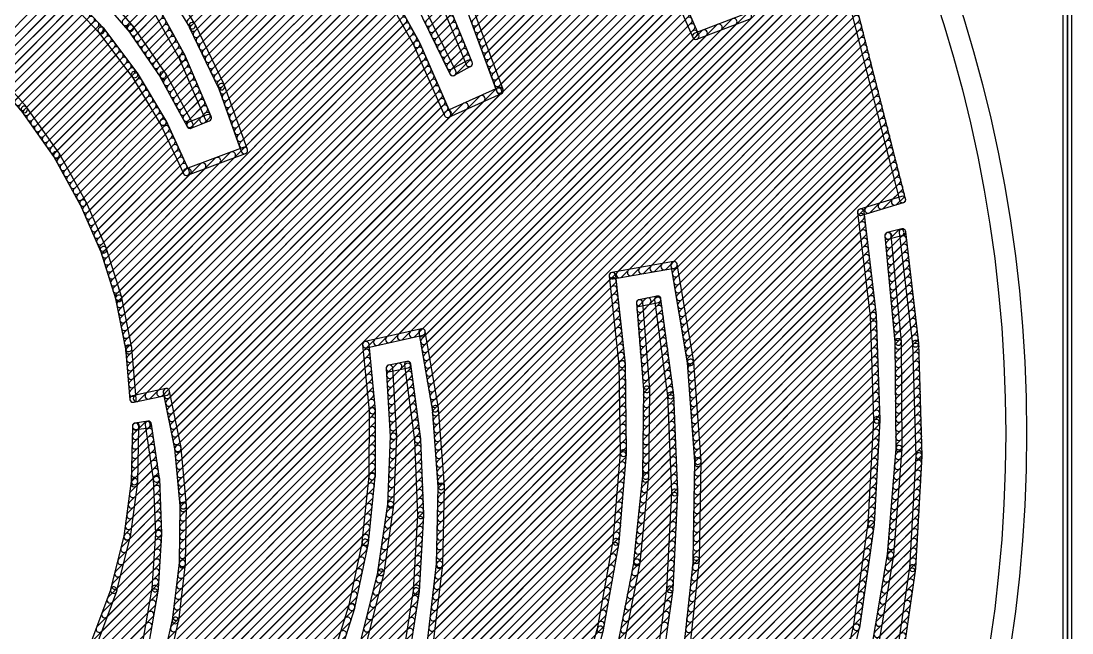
# Model space of a CAD drawing. Extents: x -0.1 to 56.1, y -0.1 to 56.2.
# Drawn here: x 35.59 to 56.09, y 24.11 to 36.04 of the extents above; entities that cross this region are included whole.
import ezdxf

# ---------------------------------------------------------------- set-up
doc = ezdxf.new("R2010")
doc.units = 0
for name, color, linetype in [('1', 22, 'CONTINUOUS'), ('16', 175, 'CONTINUOUS'), ('20', 7, 'CONTINUOUS'), ('41', 22, 'CONTINUOUS')]:
    doc.layers.add(name, color=color, linetype=linetype)

msp = doc.modelspace()

# ---------------------------------------------------------------- linework, layer by layer
at = {"layer": '1'}
for points in [[(55.9111, 56), (55.9111, 0, 1), (56.0889, 0), (56.0889, 56, 1)], [(44.4913, 35.96), (47.3066, 38.7754, 1), (47.2168, 38.8652), (44.4015, 36.0499, 1)], [(44.5398, 35.8289), (47.3703, 38.6595, 1), (47.2805, 38.7493), (44.45, 35.9187, 1)], [(38.9351, 35.9716), (41.4446, 38.4811, 1), (41.3548, 38.5709), (38.8453, 36.0614, 1)], [(44.5882, 35.6978), (47.434, 38.5435, 1), (47.3442, 38.6333), (44.4984, 35.7876, 1)], [(44.6367, 35.5666), (47.4977, 38.4276, 1), (47.4079, 38.5174), (44.5469, 35.6564, 1)], [(38.9993, 35.8562), (41.5267, 38.3836, 1), (41.4369, 38.4734), (38.9095, 35.946, 1)], [(39.0575, 35.7348), (41.6087, 38.286, 1), (41.5189, 38.3758), (38.9677, 35.8246, 1)], [(44.6851, 35.4355), (47.5613, 38.3117, 1), (47.4715, 38.4015), (44.5953, 35.5253, 1)], [(39.1157, 35.6134), (41.6907, 38.1884, 1), (41.6009, 38.2782), (39.0259, 35.7032, 1)], [(39.1739, 35.492), (41.7728, 38.0909, 1), (41.683, 38.1807), (39.0841, 35.5818, 1)], [(44.7336, 35.3043), (47.625, 38.1957, 1), (47.5352, 38.2855), (44.6438, 35.3941, 1)], [(44.7821, 35.1732), (47.6887, 38.0798, 1), (47.5989, 38.1696), (44.6923, 35.263, 1)], [(39.2321, 35.3706), (41.8484, 37.9869, 1), (41.7586, 38.0767), (39.1423, 35.4604, 1)], [(39.2903, 35.2491), (41.9217, 37.8806, 1), (41.8319, 37.9704), (39.2005, 35.3389, 1)], [(44.8305, 35.042), (47.7524, 37.9639, 1), (47.6625, 38.0537), (44.7407, 35.1318, 1)], [(44.879, 34.9109), (47.816, 37.8479, 1), (47.7262, 37.9377), (44.7892, 35.0007, 1)], [(39.3485, 35.1277), (41.9949, 37.7742, 1), (41.9051, 37.864), (39.2586, 35.2175, 1)], [(39.4066, 35.0063), (42.0682, 37.6679, 1), (41.9784, 37.7577), (39.3168, 35.0961, 1)], [(43.4915, 29.7517), (51.3498, 37.61, 1), (51.26, 37.6998), (43.4017, 29.8415, 1)], [(44.9275, 34.7798), (47.8797, 37.732, 1), (47.7899, 37.8218), (44.8376, 34.8696, 1)], [(44.9759, 34.6486), (47.9434, 37.6161, 1), (47.8536, 37.7059), (44.8861, 34.7384, 1)], [(38.6094, 28.1025), (48.0071, 37.5002, 1), (47.9172, 37.59), (38.5196, 28.1923, 1)], [(39.4648, 34.8849), (42.1415, 37.5615, 1), (42.0517, 37.6513), (39.375, 34.9747, 1)], [(39.523, 34.7635), (42.2147, 37.4552, 1), (42.1249, 37.545), (39.4332, 34.8533, 1)], [(43.5179, 29.5985), (51.4016, 37.4822, 1), (51.3118, 37.5721), (43.4281, 29.6883, 1)], [(48.8118, 35.7682), (48.0509, 37.5149, 1), (47.9344, 37.4641), (48.6954, 35.7175, 1)], [(38.6396, 27.9531), (48.066, 37.3794, 1), (47.9761, 37.4692), (38.5498, 28.0429, 1)], [(38.6698, 27.8037), (48.1205, 37.2543, 1), (48.0306, 37.3441), (38.58, 27.8935, 1)], [(39.575, 34.6359), (42.288, 37.3488, 1), (42.1982, 37.4386), (39.4852, 34.7257, 1)], [(39.6226, 34.5039), (42.3612, 37.2425, 1), (42.2714, 37.3323), (39.5328, 34.5937, 1)], [(43.5443, 29.4453), (51.4535, 37.3545, 1), (51.3637, 37.4443), (43.4545, 29.5351, 1)], [(43.5708, 29.2922), (51.5054, 37.2268, 1), (51.4156, 37.3166), (43.481, 29.382, 1)], [(38.1893, 37.043), (38.8773, 35.9157, 1), (38.9857, 35.9819), (38.2977, 37.1092, 1)], [(38.6986, 27.6529), (48.175, 37.1292, 1), (48.0851, 37.219), (38.6088, 27.7427, 1)], [(38.7139, 27.4886), (48.2295, 37.0041, 1), (48.1396, 37.0939), (38.6241, 27.5784, 1)], [(39.6702, 34.3718), (42.4345, 37.1361, 1), (42.3447, 37.2259), (39.5804, 34.4616, 1)], [(39.7178, 34.2398), (42.5077, 37.0298, 1), (42.4179, 37.1196), (39.628, 34.3296, 1)], [(43.5972, 29.139), (51.5572, 37.099, 1), (51.4674, 37.1888), (43.5074, 29.2288, 1)], [(38.7293, 27.3243), (48.2839, 36.879, 1), (48.1941, 36.9688), (38.6394, 27.4141, 1)], [(39.7653, 34.1078), (42.581, 36.9234, 1), (42.4912, 37.0132), (39.6755, 34.1976, 1)], [(39.8129, 33.9758), (42.6523, 36.8151, 1), (42.5625, 36.9049), (39.7231, 34.0656, 1)], [(43.3712, 35.6161), (42.6491, 36.9156, 1), (42.5381, 36.8539), (43.2602, 35.5544, 1)], [(43.6236, 28.9858), (51.6091, 36.9713, 1), (51.5193, 37.0611), (43.5338, 29.0756, 1)], [(43.6501, 28.8327), (51.661, 36.8436, 1), (51.5712, 36.9334), (43.5603, 28.9225, 1)], [(34.8911, 35.1605), (36.3916, 36.661, 1), (36.3018, 36.7508), (34.8013, 35.2503, 1)], [(37.2034, 35.9012), (36.464, 36.6883, 1), (36.3715, 36.6013), (37.1108, 35.8143, 1)], [(37.7764, 35.9414), (37.0517, 36.7828, 1), (36.9555, 36.6999), (37.6802, 35.8585, 1)], [(38.7446, 27.16), (48.3384, 36.7539, 1), (48.2486, 36.8437), (38.6547, 27.2498, 1)], [(38.7599, 26.9957), (48.3929, 36.6288, 1), (48.3031, 36.7186), (38.6701, 27.0855, 1)], [(39.8605, 33.8437), (42.7164, 36.6997, 1), (42.6266, 36.7895), (39.7707, 33.9335, 1)], [(39.9081, 33.7117), (42.7806, 36.5842, 1), (42.6908, 36.674), (39.8183, 33.8015, 1)], [(43.6765, 28.6795), (51.7128, 36.7158, 1), (51.623, 36.8056), (43.5867, 28.7693, 1)], [(43.703, 28.5263), (51.7647, 36.5881, 1), (51.6749, 36.6779), (43.6132, 28.6161, 1)], [(43.6175, 36.7924), (44.2754, 35.1884, 1), (44.3929, 35.2366), (43.735, 36.8406, 1)], [(34.9857, 35.0755), (36.4856, 36.5754, 1), (36.3958, 36.6652), (34.8959, 35.1653, 1)], [(35.0704, 34.9805), (36.5726, 36.4828, 1), (36.4828, 36.5726), (34.9805, 35.0704, 1)], [(35.155, 34.8856), (36.6596, 36.3902, 1), (36.5698, 36.48), (35.0652, 34.9754, 1)], [(37.6752, 35.9689), (38.143, 36.4368, 1), (38.0532, 36.5266), (37.5854, 36.0587, 1)], [(38.0772, 36.4008), (38.6899, 35.2891, 1), (38.8012, 35.3504), (38.1884, 36.4621, 1)], [(38.7752, 26.8314), (48.4474, 36.5037, 1), (48.3576, 36.5935), (38.6854, 26.9212, 1)], [(38.7905, 26.6671), (48.5019, 36.3786, 1), (48.4121, 36.4684), (38.7007, 26.7569, 1)], [(39.9557, 33.5797), (42.8447, 36.4688, 1), (42.7549, 36.5586), (39.8659, 33.6695, 1)], [(43.7235, 28.3672), (51.8166, 36.4603, 1), (51.7268, 36.5501), (43.6336, 28.457, 1)], [(52.8456, 32.5765), (51.8557, 36.4656, 1), (51.7326, 36.4343), (52.7226, 32.5452, 1)], [(35.2396, 34.7906), (36.7466, 36.2976, 1), (36.6568, 36.3874), (35.1498, 34.8804, 1)], [(35.3243, 34.6956), (36.8336, 36.205, 1), (36.7438, 36.2948), (35.2345, 34.7854, 1)], [(37.4496, 30.894), (42.9089, 36.3533, 1), (42.8191, 36.4431), (37.3598, 30.9838, 1)], [(37.4926, 30.7574), (42.973, 36.2378, 1), (42.8832, 36.3277), (37.4028, 30.8472, 1)], [(37.7583, 35.8724), (38.2114, 36.3255, 1), (38.1216, 36.4153), (37.6685, 35.9622, 1)], [(37.8334, 35.7679), (38.2752, 36.2097, 1), (38.1854, 36.2995), (37.7436, 35.8577, 1)], [(38.8006, 26.4977), (48.5565, 36.2535, 1), (48.4666, 36.3433), (38.7108, 26.5875, 1)], [(44.073, 35.0637), (43.4, 36.4335, 1), (43.286, 36.3775), (43.959, 35.0077, 1)], [(43.5875, 35.9543), (43.92, 36.2868, 1), (43.8302, 36.3766), (43.4977, 36.0441, 1)], [(43.736, 28.2001), (51.8597, 36.3239, 1), (51.7699, 36.4137), (43.6462, 28.29, 1)], [(43.7485, 28.0331), (51.8961, 36.1807, 1), (51.8063, 36.2705), (43.6587, 28.1229, 1)], [(44.2884, 36.2493), (44.8756, 34.6601, 1), (44.9948, 34.7042), (44.4075, 36.2934, 1)], [(35.4089, 34.6007), (36.9206, 36.1124, 1), (36.8308, 36.2022), (35.3191, 34.6905, 1)], [(35.4935, 34.5057), (37.0076, 36.0198, 1), (36.9178, 36.1096), (35.4037, 34.5955, 1)], [(37.5355, 30.6207), (43.0372, 36.1224, 1), (42.9474, 36.2122), (37.4457, 30.7105, 1)], [(37.5683, 30.4739), (43.1013, 36.0069, 1), (43.0115, 36.0967), (37.4785, 30.5637, 1)], [(37.9067, 35.6617), (38.339, 36.0939, 1), (38.2492, 36.1837), (37.8169, 35.7515, 1)], [(37.9801, 35.5554), (38.4028, 35.9781, 1), (38.313, 36.068), (37.8903, 35.6452, 1)], [(38.7956, 26.1335), (48.6655, 36.0033, 1), (48.5756, 36.0931), (38.7058, 26.2233, 1)], [(38.7981, 26.3156), (48.611, 36.1284, 1), (48.5211, 36.2182), (38.7083, 26.4054, 1)], [(43.465, 29.9048), (49.539, 35.9788, 1), (49.4492, 36.0686), (43.3752, 29.9946, 1)], [(43.6467, 35.8338), (43.9722, 36.1594, 1), (43.8824, 36.2492), (43.5569, 35.9236, 1)], [(43.7058, 35.7134), (44.0245, 36.032, 1), (43.9347, 36.1219), (43.616, 35.8032, 1)], [(43.7611, 27.866), (51.9326, 36.0375, 1), (51.8428, 36.1273), (43.6713, 27.9558, 1)], [(49.7564, 36.1911), (48.7311, 35.8022, 1), (48.7761, 35.6834), (49.8014, 36.0724, 1)], [(35.5782, 34.4107), (37.0946, 35.9272, 1), (37.0048, 36.017), (35.4884, 34.5005, 1)], [(35.6628, 34.3158), (37.1816, 35.8346, 1), (37.0918, 35.9244), (35.573, 34.4056, 1)], [(37.8591, 35.0348), (37.2078, 35.8961, 1), (37.1065, 35.8195), (37.7578, 34.9582, 1)], [(37.598, 30.324), (43.1655, 35.8915, 1), (43.0757, 35.9813), (37.5082, 30.4138, 1)], [(37.6277, 30.1741), (43.2296, 35.776, 1), (43.1398, 35.8658), (37.5379, 30.2639, 1)], [(38.4116, 35.0222), (37.7806, 35.936, 1), (37.6761, 35.8639), (38.3071, 34.9501, 1)], [(38.0535, 35.4492), (38.4666, 35.8624, 1), (38.3768, 35.9522), (37.9637, 35.539, 1)], [(38.8743, 35.9214), (39.4451, 34.7304, 1), (39.5596, 34.7853), (38.9888, 35.9763, 1)], [(42.5775, 29.7358), (48.72, 35.8782, 1), (48.6301, 35.968), (42.4877, 29.8256, 1)], [(43.0415, 29.8405), (48.9603, 35.7593, 1), (48.8705, 35.8491), (42.9517, 29.9303, 1)], [(43.2735, 29.8929), (49.2496, 35.869, 1), (49.1598, 35.9588), (43.1837, 29.9827, 1)], [(43.765, 35.593), (44.0767, 35.9047, 1), (43.9869, 35.9945), (43.6752, 35.6828, 1)], [(43.7736, 27.6989), (51.969, 35.8944, 1), (51.8792, 35.9842), (43.6838, 27.7888, 1)], [(43.8242, 35.4725), (44.129, 35.7773, 1), (44.0392, 35.8671), (43.7344, 35.5623, 1)], [(35.7421, 34.2155), (37.2612, 35.7346, 1), (37.1714, 35.8244), (35.6523, 34.3053, 1)], [(35.8166, 34.1103), (37.3386, 35.6323, 1), (37.2488, 35.7221), (35.7268, 34.2001, 1)], [(37.6574, 30.0242), (43.2938, 35.6606, 1), (43.204, 35.7504), (37.5676, 30.114, 1)], [(38.1268, 35.343), (38.5304, 35.7466, 1), (38.4406, 35.8364), (38.037, 35.4328, 1)], [(38.2002, 35.2367), (38.5943, 35.6308, 1), (38.5045, 35.7206), (38.1104, 35.3265, 1)], [(42.8095, 29.7882), (48.7745, 35.7531, 1), (48.6846, 35.8429), (42.7197, 29.878, 1)], [(43.8834, 35.3521), (44.1812, 35.65, 1), (44.0914, 35.7398), (43.7936, 35.4419, 1)], [(47.3095, 31.0553), (52.0055, 35.7512, 1), (51.9157, 35.841), (47.2197, 31.1451, 1)], [(47.5276, 31.0937), (52.0419, 35.608, 1), (51.9521, 35.6978), (47.4378, 31.1835, 1)], [(35.891, 34.0052), (37.4159, 35.53, 1), (37.3261, 35.6199), (35.8012, 34.095, 1)], [(35.9655, 33.9), (37.4932, 35.4278, 1), (37.4034, 35.5176), (35.8757, 33.9898, 1)], [(37.6871, 29.8743), (43.358, 35.5451, 1), (43.2682, 35.6349), (37.5973, 29.9641, 1)], [(37.7168, 29.7244), (43.4129, 35.4205, 1), (43.3231, 35.5103), (37.627, 29.8142, 1)], [(38.2736, 35.1305), (38.6581, 35.515, 1), (38.5683, 35.6048), (38.1838, 35.2203, 1)], [(38.3469, 35.0242), (38.7219, 35.3992, 1), (38.6321, 35.489), (38.2571, 35.114, 1)], [(43.9681, 34.2479), (43.3739, 35.6106, 1), (43.2575, 35.5599), (43.8517, 34.1972, 1)], [(43.9425, 35.2317), (44.2334, 35.5226, 1), (44.1436, 35.6124), (43.8527, 35.3215, 1)], [(44.0017, 35.1112), (44.2857, 35.3952, 1), (44.1959, 35.485), (43.9119, 35.201, 1)], [(47.7457, 31.1322), (52.0784, 35.4649, 1), (51.9885, 35.5547), (47.6559, 31.222, 1)], [(36.0399, 33.7949), (37.5706, 35.3255, 1), (37.4808, 35.4153), (35.9501, 33.8847, 1)], [(36.1144, 33.6897), (37.6479, 35.2233, 1), (37.5581, 35.3131), (36.0246, 33.7795, 1)], [(37.7423, 29.5703), (43.4674, 35.2954, 1), (43.3776, 35.3852), (37.6525, 29.6601, 1)], [(37.7566, 29.405), (43.522, 35.1703, 1), (43.4322, 35.2601), (37.6668, 29.4948, 1)], [(38.4181, 34.9158), (38.7857, 35.2834, 1), (38.6959, 35.3732), (38.3283, 35.0056, 1)], [(38.4813, 34.7994), (38.8401, 35.1582, 1), (38.7503, 35.248), (38.3915, 34.8892, 1)], [(38.6871, 35.2948), (39.1846, 34.1269, 1), (39.3014, 34.1767), (38.804, 35.3446, 1)], [(44.0609, 34.9908), (44.3379, 35.2679, 1), (44.2481, 35.3577), (43.9711, 35.0806, 1)], [(44.3033, 35.268), (43.9851, 35.0912, 1), (44.0468, 34.9802), (44.365, 35.157, 1)], [(47.9638, 31.1707), (52.1148, 35.3217, 1), (52.025, 35.4115), (47.874, 31.2605, 1)], [(48.1819, 31.2092), (52.1512, 35.1786, 1), (52.0614, 35.2684), (48.0921, 31.299, 1)], [(34.8929, 35.0787), (35.6108, 34.2731, 1), (35.7056, 34.3576), (34.9877, 35.1632, 1)], [(36.1889, 33.5846), (37.7253, 35.121, 1), (37.6355, 35.2108), (36.0991, 33.6744, 1)], [(36.2633, 33.4795), (37.8026, 35.0187, 1), (37.7128, 35.1085), (36.1735, 33.5693, 1)], [(37.771, 29.2397), (43.5765, 35.0452, 1), (43.4867, 35.1351), (37.6812, 29.3296, 1)], [(38.4189, 34.1035), (37.8629, 35.0292, 1), (37.754, 34.9638), (38.31, 34.0381, 1)], [(38.9452, 34.0407), (38.4151, 35.0165, 1), (38.3035, 34.9559), (38.8336, 33.9801, 1)], [(38.5445, 34.683), (38.8938, 35.0323, 1), (38.804, 35.1221), (38.4547, 34.7728, 1)], [(48.3773, 31.225), (52.1877, 35.0354, 1), (52.0979, 35.1252), (48.2875, 31.3148, 1)], [(36.3362, 33.3727), (37.8765, 34.913, 1), (37.7867, 35.0029), (36.2464, 33.4626, 1)], [(36.4001, 33.257), (37.9439, 34.8008, 1), (37.8541, 34.8906), (36.3103, 33.3468, 1)], [(37.7853, 29.0745), (43.631, 34.9202, 1), (43.5412, 35.01), (37.6955, 29.1643, 1)], [(37.7997, 28.9092), (43.6856, 34.7951, 1), (43.5958, 34.8849), (37.7099, 28.999, 1)], [(38.6077, 34.5666), (38.9474, 34.9063, 1), (38.8576, 34.9961), (38.5179, 34.6564, 1)], [(38.671, 34.4503), (39.0011, 34.7803, 1), (38.9113, 34.8701), (38.5812, 34.5401, 1)], [(48.4031, 31.0712), (52.2241, 34.8922, 1), (52.1343, 34.982), (48.3133, 31.161, 1)], [(48.4289, 30.9174), (52.2606, 34.7491, 1), (52.1708, 34.8389), (48.3391, 31.0072, 1)], [(36.464, 33.1413), (38.0113, 34.6886, 1), (37.9215, 34.7784), (36.3742, 33.2311, 1)], [(36.5279, 33.0256), (38.0787, 34.5764, 1), (37.9889, 34.6662), (36.4381, 33.1154, 1)], [(37.814, 28.744), (43.7401, 34.67, 1), (43.6503, 34.7598), (37.7242, 28.8338, 1)], [(37.891, 28.6414), (43.7946, 34.545, 1), (43.7048, 34.6348), (37.8012, 28.7312, 1)], [(38.5792, 28.2519), (44.9519, 34.6246, 1), (44.8621, 34.7144), (38.4894, 28.3417, 1)], [(38.7342, 34.3339), (39.0547, 34.6544, 1), (38.9649, 34.7442), (38.6444, 34.4237, 1)], [(38.7974, 34.2175), (39.1084, 34.5284, 1), (39.0186, 34.6182), (38.7076, 34.3073, 1)], [(39.4426, 34.7364), (39.8904, 33.4939, 1), (40.0098, 33.537), (39.5621, 34.7794, 1)], [(44.9092, 34.7401), (43.8839, 34.2805, 1), (43.9359, 34.1646), (44.9612, 34.6242, 1)], [(48.4548, 30.7637), (52.297, 34.6059, 1), (52.2072, 34.6957), (48.365, 30.8535, 1)], [(36.5918, 32.9099), (38.1461, 34.4642, 1), (38.0563, 34.554), (36.502, 32.9997, 1)], [(36.6557, 32.7942), (38.2135, 34.352, 1), (38.1237, 34.4418), (36.5659, 32.884, 1)], [(38.1205, 28.6913), (43.8492, 34.4199, 1), (43.7594, 34.5097), (38.0307, 28.7811, 1)], [(38.5187, 28.5506), (44.3008, 34.3328, 1), (44.211, 34.4226), (38.4289, 28.6405, 1)], [(38.5489, 28.4013), (44.6264, 34.4787, 1), (44.5366, 34.5685), (38.4591, 28.4911, 1)], [(38.8607, 34.1011), (39.162, 34.4025, 1), (39.0722, 34.4923), (38.7709, 34.1909, 1)], [(48.4806, 30.6099), (52.3334, 34.4627, 1), (52.2436, 34.5525), (48.3908, 30.6997, 1)], [(35.6064, 34.2787), (36.2301, 33.3981, 1), (36.3337, 33.4715), (35.7101, 34.3521, 1)], [(36.7196, 32.6785), (38.2809, 34.2398, 1), (38.1911, 34.3296), (36.6298, 32.7683, 1)], [(36.7835, 32.5628), (38.3483, 34.1276, 1), (38.2585, 34.2174), (36.6937, 32.6526, 1)], [(38.35, 28.7412), (43.9037, 34.2948, 1), (43.8139, 34.3846), (38.2602, 28.831, 1)], [(38.4885, 28.7), (43.9753, 34.1868, 1), (43.8855, 34.2766), (38.3987, 28.7898, 1)], [(38.9239, 33.9847), (39.2157, 34.2765, 1), (39.1259, 34.3663), (38.8341, 34.0745, 1)], [(39.1842, 34.0654), (39.2693, 34.1506, 1), (39.1795, 34.2404), (39.0944, 34.1552, 1)], [(48.5064, 30.4561), (52.3699, 34.3196, 1), (52.2801, 34.4094), (48.4166, 30.5459, 1)], [(48.5323, 30.3023), (52.4063, 34.1764, 1), (52.3165, 34.2662), (48.4425, 30.3921, 1)], [(36.8474, 32.447), (38.4147, 34.0144, 1), (38.3249, 34.1042), (36.7576, 32.5369, 1)], [(38.8763, 33.1179), (38.4221, 34.0975, 1), (38.3069, 34.0441), (38.7611, 33.0645, 1)], [(39.2194, 34.2108), (38.8659, 34.0694, 1), (38.913, 33.9514), (39.2666, 34.0929, 1)], [(48.5581, 30.1486), (52.4428, 34.0332, 1), (52.353, 34.123), (48.4683, 30.2384, 1)], [(36.9023, 32.3224), (38.4716, 33.8917, 1), (38.3818, 33.9815), (36.8125, 32.4122, 1)], [(36.9571, 32.1976), (38.5285, 33.769, 1), (38.4387, 33.8588), (36.8673, 32.2874, 1)], [(48.5839, 29.9948), (52.4792, 33.8901, 1), (52.3894, 33.9799), (48.4941, 30.0846, 1)], [(48.6098, 29.841), (52.5157, 33.7469, 1), (52.4258, 33.8367), (48.52, 29.9308, 1)], [(37.0119, 32.0728), (38.5854, 33.6463, 1), (38.4956, 33.7361), (36.9221, 32.1626, 1)], [(37.0668, 31.948), (38.6423, 33.5236, 1), (38.5525, 33.6134), (36.977, 32.0378, 1)], [(48.6356, 29.6872), (52.5521, 33.6038, 1), (52.4623, 33.6936), (48.5458, 29.7771, 1)], [(36.2263, 33.4041), (36.7479, 32.4594, 1), (36.8591, 32.5208), (36.3375, 33.4655, 1)], [(37.1216, 31.8232), (38.6992, 33.4009, 1), (38.6094, 33.4907), (37.0318, 31.913, 1)], [(37.4066, 31.0306), (39.7574, 33.3814, 1), (39.6676, 33.4712), (37.3168, 31.1204, 1)], [(39.9278, 33.5749), (38.7964, 33.1506, 1), (38.841, 33.0317), (39.9724, 33.456, 1)], [(48.6614, 29.5335), (52.5885, 33.4606, 1), (52.4987, 33.5504), (48.5716, 29.6233, 1)], [(48.6873, 29.3797), (52.625, 33.3174, 1), (52.5352, 33.4072), (48.5974, 29.4695, 1)], [(37.1764, 31.6984), (38.7561, 33.2781, 1), (38.6663, 33.368), (37.0866, 31.7882, 1)], [(37.2312, 31.5736), (38.813, 33.1554, 1), (38.7232, 33.2452), (37.1414, 31.6634, 1)], [(37.3207, 31.3039), (39.1827, 33.1659, 1), (39.0929, 33.2557), (37.2309, 31.3937, 1)], [(37.3636, 31.1673), (39.47, 33.2737, 1), (39.3802, 33.3635), (37.2738, 31.2571, 1)], [(48.7031, 29.216), (52.6614, 33.1743, 1), (52.5716, 33.2641), (48.6133, 29.3058, 1)], [(37.2777, 31.4405), (38.8953, 33.0581, 1), (38.8055, 33.1479), (37.1879, 31.5303, 1)], [(48.7157, 29.0489), (52.6979, 33.0311, 1), (52.6081, 33.1209), (48.6259, 29.1387, 1)], [(52.1581, 32.3118), (52.7343, 32.8879, 1), (52.6445, 32.9777), (52.0683, 32.4016, 1)], [(52.4163, 32.3903), (52.7707, 32.7448, 1), (52.6809, 32.8346), (52.3265, 32.4801, 1)], [(51.9894, 32.2526), (52.8026, 32.5001, 1), (52.7656, 32.6216), (51.9524, 32.3741, 1)], [(52.6745, 32.4689), (52.8072, 32.6016, 1), (52.7174, 32.6914), (52.5847, 32.5587, 1)], [(36.7453, 32.4646), (37.1445, 31.5557, 1), (37.2608, 31.6068), (36.8616, 32.5157, 1)], [(48.7282, 28.8819), (52.0265, 32.1801, 1), (51.9367, 32.2699), (48.6384, 28.9717, 1)], [(52.278, 30.3041), (52.034, 32.321, 1), (51.9079, 32.3057), (52.1519, 30.2889, 1)], [(48.7408, 28.7148), (52.0459, 32.0199, 1), (51.9561, 32.1097), (48.651, 28.8046, 1)], [(52.7687, 31.986), (52.4858, 31.9153, 1), (52.5166, 31.7921), (52.7995, 31.8628, 1)], [(52.5624, 31.6384), (52.7951, 31.8711, 1), (52.7052, 31.9609), (52.4726, 31.7282, 1)], [(53.1038, 29.7582), (52.8472, 31.9319, 1), (52.721, 31.917), (52.9777, 29.7433, 1)], [(48.7534, 28.5478), (52.0653, 31.8597, 1), (51.9755, 31.9495), (48.6635, 28.6376, 1)], [(48.7659, 28.3807), (52.0847, 31.6995, 1), (51.9949, 31.7893), (48.6761, 28.4705, 1)], [(52.438, 31.8477), (52.6352, 29.779, 1), (52.7616, 29.7911), (52.5645, 31.8598, 1)], [(52.5468, 31.8024), (52.5556, 31.8112, 1), (52.4658, 31.901), (52.457, 31.8922, 1)], [(52.578, 31.4744), (52.8453, 31.7417, 1), (52.7555, 31.8315), (52.4882, 31.5642, 1)], [(37.1421, 31.5622), (37.4399, 30.6153, 1), (37.561, 30.6534), (37.2632, 31.6003, 1)], [(48.7785, 28.2137), (52.1041, 31.5393, 1), (52.0142, 31.6291), (48.6887, 28.3035, 1)], [(52.5936, 31.3104), (52.8642, 31.581, 1), (52.7744, 31.6708), (52.5038, 31.4002, 1)], [(48.791, 28.0466), (52.1234, 31.379, 1), (52.0336, 31.4688), (48.7012, 28.1364, 1)], [(52.6093, 31.1465), (52.8832, 31.4204, 1), (52.7934, 31.5102), (52.5195, 31.2363, 1)], [(52.6249, 30.9825), (52.9022, 31.2597, 1), (52.8124, 31.3496), (52.5351, 31.0723, 1)], [(47.1383, 31.0134), (48.3404, 31.2255, 1), (48.3183, 31.3506), (47.1162, 31.1384, 1)], [(48.2667, 31.2775), (48.5862, 29.3755, 1), (48.7115, 29.3965), (48.3919, 31.2986, 1)], [(48.8036, 27.8796), (52.1428, 31.2188, 1), (52.053, 31.3086), (48.7138, 27.9694, 1)], [(48.8161, 27.7125), (52.1622, 31.0586, 1), (52.0724, 31.1484), (48.7263, 27.8023, 1)], [(52.6405, 30.8185), (52.9211, 31.0991, 1), (52.8313, 31.1889), (52.5507, 30.9083, 1)], [(43.7861, 27.5319), (47.1834, 30.9291, 1), (47.0936, 31.0189), (43.6963, 27.6217, 1)], [(47.3801, 29.3593), (47.1904, 31.0829, 1), (47.0641, 31.069), (47.2539, 29.3454, 1)], [(48.8287, 27.5455), (52.1816, 30.8984, 1), (52.0918, 30.9882), (48.7389, 27.6353, 1)], [(52.6562, 30.6545), (52.9401, 30.9385, 1), (52.8503, 31.0283), (52.5664, 30.7443, 1)], [(43.7987, 27.3648), (47.2012, 30.7673, 1), (47.1114, 30.8571), (43.7089, 27.4546, 1)], [(48.8376, 27.3747), (52.201, 30.7382, 1), (52.1112, 30.828), (48.7478, 27.4645, 1)], [(52.6718, 30.4906), (52.9591, 30.7778, 1), (52.8693, 30.8676), (52.582, 30.5804, 1)], [(37.4382, 30.622), (37.6312, 29.6483, 1), (37.7557, 29.673), (37.5628, 30.6467, 1)], [(43.8112, 27.1978), (47.219, 30.6055, 1), (47.1292, 30.6953), (43.7214, 27.2876, 1)], [(43.8238, 27.0307), (47.2368, 30.4437, 1), (47.147, 30.5335), (43.734, 27.1205, 1)], [(47.9987, 30.6786), (47.6451, 30.6079, 1), (47.67, 30.4833), (48.0236, 30.554, 1)], [(47.5943, 30.5405), (47.7308, 28.8566, 1), (47.8574, 28.8669), (47.7209, 30.5507, 1)], [(47.7122, 30.3803), (47.8651, 30.5332, 1), (47.7753, 30.623), (47.6224, 30.4701, 1)], [(47.7257, 30.2142), (48.0592, 30.5477, 1), (47.9694, 30.6375), (47.6359, 30.304, 1)], [(48.3253, 28.7504), (48.0741, 30.6247, 1), (47.9482, 30.6079), (48.1994, 28.7335, 1)], [(48.8346, 27.1921), (52.2204, 30.578, 1), (52.1306, 30.6678), (48.7448, 27.2819, 1)], [(52.6874, 30.3266), (52.978, 30.6172, 1), (52.8882, 30.707), (52.5976, 30.4164, 1)], [(52.703, 30.1626), (52.997, 30.4565, 1), (52.9072, 30.5464), (52.6132, 30.2524, 1)], [(43.8303, 26.8576), (47.2546, 30.2819, 1), (47.1648, 30.3717), (43.7405, 26.9474, 1)], [(47.7392, 30.0481), (48.0804, 30.3893, 1), (47.9906, 30.4791), (47.6494, 30.1379, 1)], [(47.7527, 29.8819), (48.1017, 30.2309, 1), (48.0119, 30.3207), (47.6628, 29.9717, 1)], [(48.8286, 26.8269), (52.2591, 30.2575, 1), (52.1693, 30.3473), (48.7388, 26.9167, 1)], [(48.8316, 27.0095), (52.2398, 30.4177, 1), (52.15, 30.5075), (48.7418, 27.0993, 1)], [(52.3458, 28.2681), (52.2784, 30.2986, 1), (52.1515, 30.2944), (52.2188, 28.2639, 1)], [(52.7187, 29.9986), (53.016, 30.2959, 1), (52.9262, 30.3857), (52.6289, 30.0884, 1)], [(43.8265, 26.6742), (47.2724, 30.1201, 1), (47.1826, 30.2099), (43.7367, 26.764, 1)], [(47.7661, 29.7158), (48.1229, 30.0726, 1), (48.0331, 30.1624), (47.6763, 29.8056, 1)], [(48.8256, 26.6443), (52.2654, 30.0842, 1), (52.1756, 30.174), (48.7358, 26.7341, 1)], [(52.7343, 29.8346), (53.0349, 30.1353, 1), (52.9451, 30.2251), (52.6445, 29.9244, 1)], [(42.3329, 29.6705), (43.4289, 29.918, 1), (43.4009, 30.0418), (42.3049, 29.7943, 1)], [(43.3524, 29.9691), (43.6106, 28.4727, 1), (43.7358, 28.4944), (43.4775, 29.9907, 1)], [(43.8226, 26.4907), (47.2902, 29.9583, 1), (47.2004, 30.0481), (43.7328, 26.5805, 1)], [(47.7796, 29.5497), (48.1441, 29.9142, 1), (48.0543, 30.004), (47.6898, 29.6395, 1)], [(48.8226, 26.4617), (52.2712, 29.9103, 1), (52.1814, 30.0001), (48.7328, 26.5515, 1)], [(52.7439, 29.6646), (53.0539, 29.9746, 1), (52.9641, 30.0644), (52.6541, 29.7544, 1)], [(37.6302, 29.6552), (37.716, 28.6663, 1), (37.8425, 28.6772), (37.7567, 29.6662, 1)], [(42.5078, 28.4558), (42.3821, 29.7386, 1), (42.2557, 29.7262), (42.3814, 28.4434, 1)], [(43.8149, 26.1238), (47.3259, 29.6347, 1), (47.236, 29.7245), (43.7251, 26.2136, 1)], [(43.8187, 26.3072), (47.308, 29.7965, 1), (47.2182, 29.8863), (43.7289, 26.397, 1)], [(47.7931, 29.3835), (48.1653, 29.7558, 1), (48.0755, 29.8456), (47.7033, 29.4733, 1)], [(48.8196, 26.2791), (52.2769, 29.7365, 1), (52.1871, 29.8263), (48.7298, 26.3689, 1)], [(52.6349, 29.7845), (52.651, 27.7065, 1), (52.778, 27.7075), (52.7619, 29.7855, 1)], [(52.7453, 29.4864), (53.0729, 29.814, 1), (52.9831, 29.9038), (52.6555, 29.5762, 1)], [(52.7467, 29.3082), (53.0873, 29.6489, 1), (52.9975, 29.7387), (52.6569, 29.398, 1)], [(53.1704, 27.565), (53.1042, 29.7527, 1), (52.9772, 29.7489), (53.0435, 27.5611, 1)], [(38.7931, 25.9513), (42.3786, 29.5368, 1), (42.2888, 29.6266), (38.7033, 26.0412, 1)], [(43.811, 25.9403), (47.3437, 29.473, 1), (47.2539, 29.5628), (43.7212, 26.0301, 1)], [(47.8065, 29.2174), (48.1866, 29.5974, 1), (48.0968, 29.6872), (47.7167, 29.3072, 1)], [(47.82, 29.0513), (48.2078, 29.4391, 1), (48.118, 29.5289), (47.7302, 29.1411, 1)], [(48.8166, 26.0965), (52.2827, 29.5627, 1), (52.1929, 29.6525), (48.7268, 26.1863, 1)], [(52.748, 29.13), (53.0926, 29.4745, 1), (53.0028, 29.5643), (52.6582, 29.2198, 1)], [(38.7881, 25.5871), (42.4106, 29.2097, 1), (42.3208, 29.2995), (38.6983, 25.6769, 1)], [(38.7906, 25.7692), (42.3946, 29.3732, 1), (42.3048, 29.463), (38.7008, 25.859, 1)], [(43.1196, 29.4058), (42.7661, 29.3351, 1), (42.791, 29.2105), (43.1445, 29.2812, 1)], [(42.7151, 29.269), (42.7938, 27.94, 1), (42.9206, 27.9475), (42.8419, 29.2765, 1)], [(42.8315, 29.0917), (43.0037, 29.264, 1), (42.9139, 29.3538), (42.7417, 29.1815, 1)], [(42.8415, 28.9221), (43.1819, 29.2625, 1), (43.0921, 29.3523), (42.7517, 29.0119, 1)], [(43.3929, 27.8893), (43.195, 29.352, 1), (43.0692, 29.335), (43.267, 27.8723, 1)], [(43.8071, 25.7568), (47.3615, 29.3112, 1), (47.2717, 29.401), (43.7173, 25.8466, 1)], [(47.4041, 27.6195), (47.3805, 29.3533, 1), (47.2535, 29.3515), (47.2772, 27.6178, 1)], [(47.8335, 28.8852), (48.229, 29.2807, 1), (48.1392, 29.3705), (47.7437, 28.975, 1)], [(48.5855, 29.3813), (48.73, 27.458, 1), (48.8567, 27.4675), (48.7122, 29.3908, 1)], [(48.8106, 25.7313), (52.2942, 29.215, 1), (52.2044, 29.3048), (48.7208, 25.8211, 1)], [(48.8136, 25.9139), (52.2885, 29.3888, 1), (52.1987, 29.4786), (48.7238, 26.0037, 1)], [(52.7494, 28.9517), (53.0979, 29.3002, 1), (53.0081, 29.39), (52.6596, 29.0415, 1)], [(38.7828, 25.4023), (42.4267, 29.0461, 1), (42.3369, 29.1359), (38.693, 25.4921, 1)], [(42.8516, 28.7526), (43.2033, 29.1043, 1), (43.1135, 29.1941), (42.7618, 28.8424, 1)], [(43.8033, 25.5733), (47.3642, 29.1343, 1), (47.2744, 29.2241), (43.7135, 25.6631, 1)], [(47.8379, 28.71), (48.2503, 29.1223, 1), (48.1605, 29.2121), (47.7481, 28.7998, 1)], [(48.8076, 25.5487), (52.3, 29.0411, 1), (52.2102, 29.1309), (48.7178, 25.6385, 1)], [(52.7508, 28.7735), (53.1032, 29.1259, 1), (53.0134, 29.2157), (52.661, 28.8633, 1)], [(38.7581, 25.1979), (42.4427, 28.8825, 1), (42.3529, 28.9723), (38.6683, 25.2877, 1)], [(42.8616, 28.583), (43.2247, 28.9461, 1), (43.1349, 29.0359), (42.7718, 28.6728, 1)], [(43.7976, 25.3881), (47.3667, 28.9571, 1), (47.2769, 29.0469), (43.7078, 25.4779, 1)], [(47.7306, 28.8624), (47.7129, 27.1731, 1), (47.8399, 27.1718), (47.8576, 28.8611, 1)], [(47.8341, 28.3469), (48.2927, 28.8056, 1), (48.2029, 28.8954), (47.7443, 28.4367, 1)], [(47.836, 28.5285), (48.2715, 28.9639, 1), (48.1817, 29.0537), (47.7462, 28.6183, 1)], [(48.7919, 25.3534), (52.3058, 28.8673, 1), (52.216, 28.9571), (48.7021, 25.4432, 1)], [(52.7522, 28.5953), (53.1084, 28.9516, 1), (53.0186, 29.0414), (52.6624, 28.6851, 1)], [(37.7928, 28.6097), (38.4433, 28.7511, 1), (38.4163, 28.8752), (37.7658, 28.7338, 1)], [(38.3676, 28.8006), (38.5901, 27.7002, 1), (38.7146, 27.7253), (38.4921, 28.8258, 1)], [(38.7334, 24.9936), (42.4587, 28.7189, 1), (42.3689, 28.8088), (38.6436, 25.0834, 1)], [(42.8717, 28.4134), (43.2461, 28.7879, 1), (43.1563, 28.8777), (42.7819, 28.5032, 1)], [(42.8817, 28.2439), (43.2675, 28.6297, 1), (43.1777, 28.7195), (42.7919, 28.3337, 1)], [(43.7497, 24.981), (47.3715, 28.6028, 1), (47.2817, 28.6926), (43.6599, 25.0708, 1)], [(43.7737, 25.1845), (47.3691, 28.7799, 1), (47.2793, 28.8698), (43.6838, 25.2743, 1)], [(47.8322, 28.1654), (48.3095, 28.6428, 1), (48.2197, 28.7326), (47.7424, 28.2552, 1)], [(48.4049, 26.8552), (48.3258, 28.7446, 1), (48.1989, 28.7393), (48.278, 26.8499, 1)], [(48.7701, 25.152), (52.3115, 28.6935, 1), (52.2217, 28.7833), (48.6803, 25.2418, 1)], [(52.7536, 28.4171), (53.1137, 28.7772, 1), (53.0239, 28.867), (52.6638, 28.5069, 1)], [(52.7549, 28.2388), (53.119, 28.6029, 1), (53.0292, 28.6927), (52.6651, 28.3286, 1)], [(38.6839, 24.5849), (42.4895, 28.3905, 1), (42.3997, 28.4803), (38.5941, 24.6747, 1)], [(38.7087, 24.7893), (42.4748, 28.5554, 1), (42.385, 28.6452), (38.6189, 24.8791, 1)], [(42.5038, 27.1605), (42.5081, 28.4494, 1), (42.3811, 28.4498), (42.3768, 27.1609, 1)], [(42.8917, 28.0743), (43.2889, 28.4715, 1), (43.1991, 28.5613), (42.8019, 28.1641, 1)], [(43.6099, 28.4788), (43.7235, 26.9646, 1), (43.8502, 26.9741), (43.7365, 28.4883, 1)], [(43.7258, 24.7774), (47.3739, 28.4256, 1), (47.2841, 28.5154), (43.636, 24.8672, 1)], [(47.8303, 27.9839), (48.3167, 28.4704, 1), (48.2269, 28.5602), (47.7405, 28.0737, 1)], [(48.7483, 24.9506), (52.3173, 28.5196, 1), (52.2275, 28.6094), (48.6585, 25.0404, 1)], [(52.7563, 28.0606), (53.1243, 28.4286, 1), (53.0345, 28.5184), (52.6665, 28.1504, 1)], [(38.6592, 24.3806), (42.4889, 28.2103, 1), (42.3991, 28.3001), (38.5694, 24.4704, 1)], [(42.9018, 27.9047), (43.3103, 28.3133, 1), (43.2205, 28.4031), (42.812, 27.9945, 1)], [(43.7018, 24.5739), (47.3763, 28.2484, 1), (47.2865, 28.3382), (43.612, 24.6637, 1)], [(47.8284, 27.8024), (48.324, 28.298, 1), (48.2342, 28.3878), (47.7386, 27.8922, 1)], [(48.7265, 24.7492), (52.3231, 28.3458, 1), (52.2333, 28.4356), (48.6367, 24.839, 1)], [(52.2358, 26.234), (52.3457, 28.2626, 1), (52.2189, 28.2695), (52.109, 26.2409, 1)], [(52.7577, 27.8824), (53.1295, 28.2542, 1), (53.0397, 28.344), (52.6679, 27.9722, 1)], [(37.7653, 28.1427), (37.7428, 27.0649, 1), (37.8697, 27.0623), (37.8923, 28.1401, 1)], [(37.8658, 27.7181), (38.1418, 27.9941, 1), (38.052, 28.0839), (37.776, 27.8079, 1)], [(37.8696, 27.9015), (38.0964, 28.1283, 1), (38.0066, 28.2181), (37.7798, 27.9913, 1)], [(37.8734, 28.085), (37.8869, 28.0984, 1), (37.7971, 28.1882), (37.7836, 28.1748, 1)], [(38.0673, 28.2396), (37.8198, 28.2043, 1), (37.8378, 28.0786), (38.0852, 28.1139, 1)], [(38.2976, 27.1271), (38.1391, 28.1862, 1), (38.0135, 28.1674), (38.172, 27.1083, 1)], [(38.6149, 24.1567), (42.4883, 28.0301, 1), (42.3985, 28.1199), (38.5251, 24.2465, 1)], [(42.8867, 27.5304), (43.3531, 27.9969, 1), (43.2633, 28.0867), (42.7969, 27.6202, 1)], [(42.8945, 27.7179), (43.3317, 28.1551, 1), (43.2419, 28.2449), (42.8047, 27.8077, 1)], [(43.6779, 24.3703), (47.3788, 28.0712, 1), (47.289, 28.161), (43.5881, 24.4601, 1)], [(47.8265, 27.6209), (48.3312, 28.1256, 1), (48.2414, 28.2154), (47.7367, 27.7107, 1)], [(48.6829, 24.3464), (52.314, 27.9775, 1), (52.2242, 28.0673), (48.5931, 24.4362, 1)], [(48.7047, 24.5478), (52.3243, 28.1674, 1), (52.2345, 28.2572), (48.6149, 24.6376, 1)], [(52.7591, 27.7042), (53.1348, 28.0799, 1), (53.045, 28.1697), (52.6693, 27.794, 1)], [(37.8619, 27.5346), (38.1652, 27.8379, 1), (38.0754, 27.9277), (37.7721, 27.6244, 1)], [(38.5609, 23.9231), (42.4877, 27.8499, 1), (42.3979, 27.9397), (38.4711, 24.0129, 1)], [(42.7938, 27.9464), (42.738, 26.6162, 1), (42.8649, 26.6109), (42.9207, 27.9411, 1)], [(42.8788, 27.343), (43.3745, 27.8387, 1), (43.2847, 27.9285), (42.789, 27.4328, 1)], [(43.4502, 26.4083), (43.3934, 27.8832, 1), (43.2665, 27.8784), (43.3233, 26.4034, 1)], [(43.654, 24.1668), (47.3812, 27.894, 1), (47.2914, 27.9838), (43.5642, 24.2566, 1)], [(47.8227, 27.2579), (48.3456, 27.7808, 1), (48.2558, 27.8706), (47.7329, 27.3477, 1)], [(47.8246, 27.4394), (48.3384, 27.9532, 1), (48.2486, 28.043), (47.7348, 27.5292, 1)], [(48.6611, 24.145), (52.3037, 27.7876, 1), (52.2139, 27.8774), (48.5713, 24.2348, 1)], [(52.7475, 27.513), (53.1401, 27.9056, 1), (53.0503, 27.9954), (52.6577, 27.6028, 1)], [(37.8581, 27.3512), (38.1885, 27.6816, 1), (38.0987, 27.7715), (37.7683, 27.441, 1)], [(38.5069, 23.6895), (42.4871, 27.6697, 1), (42.3973, 27.7595), (38.4171, 23.7793, 1)], [(38.5891, 27.7069), (38.6932, 26.589, 1), (38.8197, 26.6008), (38.7156, 27.7186, 1)], [(42.8709, 27.1555), (43.3814, 27.666, 1), (43.2916, 27.7558), (42.7811, 27.2453, 1)], [(43.63, 23.9633), (47.3836, 27.7168, 1), (47.2938, 27.8066), (43.5402, 24.0531, 1)], [(47.2613, 25.8853), (47.4039, 27.6134, 1), (47.2774, 27.6238), (47.1347, 25.8958, 1)], [(47.8155, 27.0711), (48.3528, 27.6084, 1), (48.263, 27.6982), (47.7257, 27.1609, 1)], [(48.6393, 23.9436), (52.2934, 27.5977, 1), (52.2036, 27.6875), (48.5495, 24.0334, 1)], [(52.6512, 27.7121), (52.4861, 25.6406, 1), (52.6127, 25.6305), (52.7778, 27.702, 1)], [(52.732, 27.3179), (53.1454, 27.7312, 1), (53.0556, 27.8211), (52.6422, 27.4077, 1)], [(37.846, 26.9799), (38.2353, 27.3692, 1), (38.1455, 27.459), (37.7562, 27.0697, 1)], [(37.8543, 27.1678), (38.2119, 27.5254, 1), (38.1221, 27.6152), (37.7645, 27.2576, 1)], [(38.453, 23.4559), (42.4865, 27.4895, 1), (42.3967, 27.5793), (38.3632, 23.5457, 1)], [(42.8631, 26.968), (43.3881, 27.493, 1), (43.2983, 27.5828), (42.7733, 27.0578, 1)], [(43.5886, 23.7423), (47.3824, 27.5361, 1), (47.2926, 27.6259), (43.4988, 23.8321, 1)], [(47.7951, 26.8711), (48.36, 27.436, 1), (48.2702, 27.5258), (47.7053, 26.9609, 1)], [(48.6175, 23.7421), (52.2831, 27.4078, 1), (52.1933, 27.4976), (48.5277, 23.832, 1)], [(48.7299, 27.4638), (48.6982, 25.5354, 1), (48.8252, 25.5333), (48.8569, 27.4617, 1)], [(52.7009, 26.9275), (53.1434, 27.37, 1), (53.0536, 27.4598), (52.6111, 27.0173, 1)], [(52.7164, 27.1227), (53.1506, 27.5569, 1), (53.0608, 27.6467), (52.6266, 27.2125, 1)], [(53.0456, 25.3742), (53.1703, 27.5594, 1), (53.0435, 27.5667), (52.9188, 25.3815, 1)], [(37.8183, 26.7726), (38.2587, 27.213, 1), (38.1689, 27.3028), (37.7285, 26.8624, 1)], [(38.399, 23.2224), (42.4859, 27.3092, 1), (42.3961, 27.399), (38.3092, 23.3122, 1)], [(42.8552, 26.7806), (43.3947, 27.3201, 1), (43.3049, 27.4099), (42.7654, 26.8704, 1)], [(43.539, 23.5131), (47.3663, 27.3403, 1), (47.2765, 27.4301), (43.4492, 23.6029, 1)], [(47.7746, 26.671), (48.3672, 27.2636, 1), (48.2774, 27.3534), (47.6848, 26.7608, 1)], [(48.592, 23.5371), (52.2729, 27.2179, 1), (52.183, 27.3077), (48.5022, 23.6269, 1)], [(52.6853, 26.7324), (53.1325, 27.1796, 1), (53.0427, 27.2694), (52.5955, 26.8222, 1)], [(37.7433, 27.072), (37.6008, 26.0034, 1), (37.7266, 25.9866), (37.8692, 27.0552, 1)], [(37.7907, 26.5654), (38.2804, 27.0551, 1), (38.1906, 27.1449), (37.7009, 26.6552, 1)], [(38.3431, 26.0505), (38.2982, 27.1204, 1), (38.1713, 27.1151), (38.2162, 26.0452, 1)], [(38.3043, 22.948), (42.4853, 27.129, 1), (42.3955, 27.2188), (38.2144, 23.0378, 1)], [(42.3692, 25.8721), (42.5035, 27.1541, 1), (42.3772, 27.1673), (42.2429, 25.8854, 1)], [(42.8201, 26.3862), (43.408, 26.9742, 1), (43.3182, 27.064), (42.7303, 26.476, 1)], [(42.8474, 26.5931), (43.4014, 27.1471, 1), (43.3116, 27.2369), (42.7576, 26.6829, 1)], [(43.4399, 23.0547), (47.334, 26.9488, 1), (47.2442, 27.0386), (43.3501, 23.1445, 1)], [(43.4895, 23.2839), (47.3501, 27.1446, 1), (47.2603, 27.2344), (43.3997, 23.3737, 1)], [(47.7132, 27.1789), (47.5413, 25.4983, 1), (47.6677, 25.4854), (47.8396, 27.166, 1)], [(47.7541, 26.4709), (48.3745, 27.0913, 1), (48.2847, 27.1811), (47.6643, 26.5607, 1)], [(48.5465, 23.312), (52.2626, 27.028, 1), (52.1728, 27.1178), (48.4567, 23.4018, 1)], [(52.6698, 26.5372), (53.1216, 26.9891, 1), (53.0318, 27.0789), (52.58, 26.627, 1)], [(37.763, 26.3581), (38.2876, 26.8827, 1), (38.1978, 26.9725), (37.6732, 26.4479, 1)], [(38.2089, 22.6731), (42.4658, 26.9299, 1), (42.376, 27.0197), (38.1191, 22.7629, 1)], [(42.7899, 26.1764), (43.4147, 26.8012, 1), (43.3249, 26.891), (42.7001, 26.2662, 1)], [(43.3903, 22.8255), (47.3178, 26.753, 1), (47.228, 26.8428), (43.3005, 22.9153, 1)], [(43.7233, 26.9707), (43.6913, 25.4525, 1), (43.8183, 25.4499), (43.8503, 26.968, 1)], [(47.7132, 26.0708), (48.383, 26.7406, 1), (48.2932, 26.8304), (47.6234, 26.1606, 1)], [(47.7337, 26.2709), (48.3817, 26.9189, 1), (48.2919, 27.0087), (47.6439, 26.3607, 1)], [(48.3111, 24.9607), (48.4049, 26.8494, 1), (48.278, 26.8557), (48.1842, 24.967, 1)], [(48.5011, 23.087), (52.2523, 26.8382, 1), (52.1625, 26.928), (48.4113, 23.1768, 1)], [(52.6542, 26.3421), (53.1108, 26.7986, 1), (53.021, 26.8884), (52.5644, 26.4319, 1)], [(37.7067, 25.9426), (38.3021, 26.5379, 1), (38.2123, 26.6277), (37.6169, 26.0324, 1)], [(37.7354, 26.1508), (38.2949, 26.7103, 1), (38.2051, 26.8001), (37.6456, 26.2407, 1)], [(38.1136, 22.3981), (42.4447, 26.7293, 1), (42.3549, 26.8191), (38.0238, 22.4879, 1)], [(38.693, 26.5958), (38.6775, 25.4732, 1), (38.8045, 25.4714), (38.82, 26.594, 1)], [(42.7386, 26.6226), (42.5489, 25.3048, 1), (42.6746, 25.2867), (42.8643, 26.6045, 1)], [(42.7597, 25.9666), (43.4214, 26.6283, 1), (43.3316, 26.7181), (42.6699, 26.0564, 1)], [(43.3407, 22.5963), (47.3017, 26.5573, 1), (47.2119, 26.6471), (43.2509, 22.6861, 1)], [(47.6928, 25.8707), (48.3736, 26.5516, 1), (48.2838, 26.6414), (47.603, 25.9605, 1)], [(48.4557, 22.8619), (52.242, 26.6483, 1), (52.1522, 26.7381), (48.3658, 22.9517, 1)], [(52.6387, 26.1469), (53.0999, 26.6081, 1), (53.0101, 26.6979), (52.5489, 26.2367, 1)], [(37.6471, 25.7033), (38.3093, 26.3656, 1), (38.2195, 26.4554), (37.5573, 25.7932, 1)], [(38.01, 22.1149), (42.4237, 26.5287, 1), (42.3339, 26.6185), (37.9202, 22.2047, 1)], [(42.7295, 25.7568), (43.428, 26.4553, 1), (43.3382, 26.5451), (42.6397, 25.8466, 1)], [(43.284, 22.36), (47.2855, 26.3615, 1), (47.1957, 26.4513), (43.1942, 22.4498, 1)], [(43.3653, 24.9286), (43.4501, 26.4022, 1), (43.3234, 26.4095), (43.2385, 24.9359, 1)], [(47.6723, 25.6707), (48.3642, 26.3626, 1), (48.2744, 26.4524), (47.5825, 25.7605, 1)], [(48.4102, 22.6369), (52.2317, 26.4584, 1), (52.1419, 26.5482), (48.3204, 22.7267, 1)], [(52.6231, 25.9518), (53.089, 26.4177, 1), (52.9992, 26.5075), (52.5333, 26.0416, 1)], [(37.5874, 25.4641), (38.3165, 26.1932, 1), (38.2267, 26.283), (37.4976, 25.5539, 1)], [(37.6898, 21.4355), (42.3817, 26.1274, 1), (42.2919, 26.2172), (37.6, 21.5253, 1)], [(37.8499, 21.7752), (42.4027, 26.328, 1), (42.3129, 26.4178), (37.7601, 21.865, 1)], [(42.6993, 25.547), (43.4267, 26.2744, 1), (43.3369, 26.3642), (42.6095, 25.6368, 1)], [(43.1998, 22.0962), (47.2694, 26.1657, 1), (47.1795, 26.2556), (43.11, 22.186, 1)], [(47.6518, 25.4706), (48.3549, 26.1736, 1), (48.2651, 26.2634), (47.562, 25.5604, 1)], [(48.3648, 22.4118), (52.2214, 26.2685, 1), (52.1316, 26.3583), (48.275, 22.5016, 1)], [(51.949, 24.2172), (52.2353, 26.2285, 1), (52.1095, 26.2464), (51.8233, 24.2351, 1)], [(52.6076, 25.7566), (53.0781, 26.2272, 1), (52.9883, 26.317), (52.5178, 25.8464, 1)], [(37.6021, 26.0103), (37.3413, 24.9643, 1), (37.4645, 24.9336), (37.7253, 25.9796, 1)], [(37.5131, 21.0793), (42.3607, 25.9268, 1), (42.2709, 26.0166), (37.4233, 21.1691, 1)], [(37.5278, 25.2249), (38.3238, 26.0208, 1), (38.234, 26.1106), (37.438, 25.3147, 1)], [(38.2737, 24.9751), (38.343, 26.0437, 1), (38.2162, 26.0519), (38.1469, 24.9833, 1)], [(42.6691, 25.3372), (43.4157, 26.0838, 1), (43.3259, 26.1736), (42.5793, 25.427, 1)], [(43.1155, 21.8323), (47.2532, 25.97, 1), (47.1634, 26.0598), (43.0257, 21.9221, 1)], [(47.6109, 25.25), (48.3455, 25.9846, 1), (48.2557, 26.0744), (47.5211, 25.3398, 1)], [(48.3193, 22.1868), (52.1994, 26.0669, 1), (52.1096, 26.1567), (48.2295, 22.2766, 1)], [(52.5889, 25.5583), (53.0673, 26.0367, 1), (52.9775, 26.1265), (52.4991, 25.6481, 1)], [(37.4682, 24.9856), (38.3133, 25.8308, 1), (38.2235, 25.9206), (37.3784, 25.0754, 1)], [(42.1052, 24.604), (42.3682, 25.8658, 1), (42.2439, 25.8917), (41.9809, 24.6299, 1)], [(42.6216, 25.1101), (43.4047, 25.8932, 1), (43.3149, 25.983), (42.5318, 25.1999, 1)], [(43.0313, 21.5685), (47.2285, 25.7657, 1), (47.1387, 25.8555), (42.9415, 21.6583, 1)], [(46.9529, 24.1729), (47.2605, 25.8793, 1), (47.1355, 25.9018), (46.828, 24.1954, 1)], [(47.5671, 25.0267), (48.3361, 25.7957, 1), (48.2463, 25.8855), (47.4773, 25.1165, 1)], [(48.2739, 21.9617), (52.1696, 25.8575, 1), (52.0798, 25.9473), (48.1841, 22.0515, 1)], [(52.5526, 25.3424), (53.0564, 25.8462, 1), (52.9666, 25.936), (52.4628, 25.4322, 1)], [(37.2333, 20.6198), (42.3255, 25.7121, 1), (42.2357, 25.8019), (37.1435, 20.7096, 1)], [(37.3778, 24.7156), (38.3009, 25.6387, 1), (38.2111, 25.7285), (37.2879, 24.8054, 1)], [(42.5026, 24.6318), (43.3828, 25.5121, 1), (43.293, 25.6019), (42.4127, 24.7216, 1)], [(42.5621, 24.871), (43.3937, 25.7026, 1), (43.3039, 25.7924), (42.4723, 24.9608, 1)], [(42.947, 21.3046), (47.189, 25.5466, 1), (47.0992, 25.6364), (42.8572, 21.3944, 1)], [(47.5234, 24.8034), (48.3267, 25.6067, 1), (48.2369, 25.6965), (47.4336, 24.8932, 1)], [(48.2284, 21.7367), (52.1398, 25.6481, 1), (52.05, 25.7379), (48.1386, 21.8265, 1)], [(52.4868, 25.6461), (52.1418, 23.5968, 1), (52.2671, 23.5758), (52.6121, 25.625, 1)], [(52.5162, 25.1264), (53.0455, 25.6557, 1), (52.9557, 25.7455), (52.4264, 25.2162, 1)], [(36.9376, 20.1446), (42.2783, 25.4852, 1), (42.1885, 25.575), (36.8478, 20.2344, 1)], [(37.2714, 24.4297), (38.2884, 25.4467, 1), (38.1986, 25.5365), (37.1816, 24.5195, 1)], [(38.678, 25.48), (38.5431, 24.3654, 1), (38.6691, 24.3501), (38.804, 25.4647, 1)], [(42.443, 24.3927), (43.3718, 25.3215, 1), (43.282, 25.4113), (42.3532, 24.4825, 1)], [(42.8628, 21.0408), (47.1495, 25.3275, 1), (47.0597, 25.4173), (42.773, 21.1306, 1)], [(43.6918, 25.4586), (43.5144, 23.9505, 1), (43.6405, 23.9357), (43.8179, 25.4438, 1)], [(47.5422, 25.504), (47.2176, 23.8461, 1), (47.3422, 23.8217), (47.6668, 25.4796, 1)], [(47.4797, 24.58), (48.3173, 25.4177, 1), (48.2275, 25.5075), (47.3899, 24.6698, 1)], [(48.1594, 21.4881), (52.11, 25.4386, 1), (52.0202, 25.5284), (48.0696, 21.5779, 1)], [(48.6986, 25.5412), (48.491, 23.6237, 1), (48.6173, 23.61), (48.8248, 25.5275, 1)], [(52.4798, 24.9105), (53.0347, 25.4653, 1), (52.9448, 25.5551), (52.39, 25.0003, 1)], [(52.7303, 23.2027), (53.045, 25.3687, 1), (52.9194, 25.387), (52.6047, 23.221, 1)], [(36.3493, 19.3766), (42.231, 25.2583, 1), (42.1412, 25.3481), (36.2595, 19.4664, 1)], [(37.1651, 24.1437), (38.276, 25.2546, 1), (38.1862, 25.3444), (37.0753, 24.2335, 1)], [(42.5501, 25.3111), (42.2285, 24.0192, 1), (42.3517, 23.9885), (42.6734, 25.2804, 1)], [(42.3835, 24.1536), (43.3608, 25.1309, 1), (43.271, 25.2207), (42.2937, 24.2434, 1)], [(42.742, 20.7404), (47.1101, 25.1084, 1), (47.0202, 25.1982), (42.6522, 20.8302, 1)], [(47.436, 24.3567), (48.308, 25.2287, 1), (48.2181, 25.3185), (47.3462, 24.4465, 1)], [(48.0828, 21.2318), (52.0802, 25.2292, 1), (51.9904, 25.319), (47.993, 21.3216, 1)], [(52.4435, 24.6945), (53.0178, 25.2688, 1), (52.928, 25.3586), (52.3537, 24.7843, 1)], [(32.5047, 15.3524), (42.1837, 25.0314, 1), (42.0939, 25.1212), (32.4149, 15.4422, 1)], [(37.0491, 23.8482), (38.2635, 25.0625, 1), (38.1737, 25.1523), (36.9593, 23.938, 1)], [(37.3434, 24.9711), (36.9677, 23.9606, 1), (37.0867, 23.9163), (37.4624, 24.9268, 1)], [(38.0902, 23.9132), (38.2729, 24.9684, 1), (38.1477, 24.9901), (37.9651, 23.9349, 1)], [(42.3163, 23.9067), (43.3499, 24.9403, 1), (43.2601, 25.0301), (42.2265, 23.9965, 1)], [(47.3922, 24.1334), (48.2986, 25.0397, 1), (48.2088, 25.1295), (47.3024, 24.2232, 1)], [(48.0061, 20.9755), (52.0504, 25.0198, 1), (51.9606, 25.1096), (47.9163, 21.0653, 1)], [(48.0447, 23.0826), (48.3105, 24.9549, 1), (48.1848, 24.9727), (47.919, 23.1004, 1)], [(52.4071, 24.4785), (52.9872, 25.0587, 1), (52.8974, 25.1485), (52.3173, 24.5683, 1)], [(32.7472, 15.4153), (42.1364, 24.8045, 1), (42.0466, 24.8943), (32.6574, 15.5051, 1)], [(36.8658, 23.4853), (38.2427, 24.8621, 1), (38.1529, 24.9519), (36.776, 23.5751, 1)], [(42.2155, 23.6264), (43.3231, 24.7339, 1), (43.2333, 24.8237), (42.1257, 23.7162, 1)], [(42.6072, 20.426), (47.0706, 24.8893, 1), (46.9808, 24.9791), (42.5174, 20.5158, 1)], [(43.139, 23.4639), (43.3647, 24.9226, 1), (43.2392, 24.942), (43.0135, 23.4833, 1)], [(47.3485, 23.91), (48.2819, 24.8434, 1), (48.192, 24.9332), (47.2587, 23.9999, 1)], [(47.9294, 20.7193), (52.0206, 24.8104, 1), (51.9308, 24.9002), (47.8396, 20.8091, 1)], [(52.3708, 24.2626), (52.9567, 24.8485, 1), (52.8669, 24.9383), (52.281, 24.3524, 1)], [(32.9897, 15.4782), (42.0892, 24.5777, 1), (41.9994, 24.6675), (32.8999, 15.568, 1)], [(36.6825, 23.1224), (38.2051, 24.6449, 1), (38.1153, 24.7347), (36.5927, 23.2122, 1)], [(41.7147, 23.3689), (42.1036, 24.5978, 1), (41.9825, 24.6361), (41.5937, 23.4072, 1)], [(42.1147, 23.346), (43.2902, 24.5215, 1), (43.2004, 24.6113), (42.0249, 23.4358, 1)], [(42.4724, 20.1116), (47.0311, 24.6702, 1), (46.9413, 24.76), (42.3826, 20.2014, 1)], [(47.2908, 23.6727), (48.2521, 24.6341, 1), (48.1623, 24.7239), (47.201, 23.7625, 1)], [(47.8528, 20.463), (51.9908, 24.601, 1), (51.901, 24.6908), (47.763, 20.5528, 1)], [(52.3344, 24.0466), (52.9262, 24.6384, 1), (52.8364, 24.7282), (52.2446, 24.1364, 1)], [(33.2323, 15.5412), (42.0069, 24.3158, 1), (41.9171, 24.4056), (33.1425, 15.631, 1)], [(36.425, 22.6853), (38.1675, 24.4277, 1), (38.0777, 24.5175), (36.3352, 22.7751, 1)], [(38.5442, 24.3721), (38.2914, 23.2782, 1), (38.4152, 23.2496), (38.668, 24.3435, 1)], [(42.0139, 23.0656), (43.2573, 24.309, 1), (43.1675, 24.3988), (41.9241, 23.1554, 1)], [(42.3376, 19.7972), (46.9916, 24.4511, 1), (46.9018, 24.5409), (42.2478, 19.887, 1)], [(47.2164, 23.4188), (48.2224, 24.4247, 1), (48.1326, 24.5145), (47.1266, 23.5086, 1)], [(47.7761, 20.2067), (51.961, 24.3916, 1), (51.8712, 24.4814), (47.6863, 20.2965, 1)], [(52.2981, 23.8307), (52.8957, 24.4282, 1), (52.8059, 24.518), (52.2083, 23.9205, 1)], [(36.0851, 22.1657), (38.1299, 24.2105, 1), (38.0401, 24.3003), (35.9953, 22.2555, 1)], [(41.9132, 22.7852), (43.2244, 24.0965, 1), (43.1346, 24.1863), (41.8234, 22.875, 1)], [(42.1793, 19.4593), (46.9521, 24.232, 1), (46.8623, 24.3218), (42.0895, 19.5491, 1)], [(46.4819, 22.4978), (46.9516, 24.1669, 1), (46.8293, 24.2013), (46.3596, 22.5322, 1)], [(47.1421, 23.1648), (48.1927, 24.2154, 1), (48.1029, 24.3052), (47.0523, 23.2546, 1)], [(47.6994, 19.9504), (51.9312, 24.1822, 1), (51.8414, 24.272), (47.6096, 20.0402, 1)], [(51.4875, 22.233), (51.948, 24.2117, 1), (51.8243, 24.2405), (51.3638, 22.2618, 1)], [(52.2617, 23.6147), (52.8651, 24.2181, 1), (52.7753, 24.3079), (52.1719, 23.7045, 1)], [(33.4748, 15.6041), (41.9238, 24.053, 1), (41.834, 24.1429), (33.385, 15.6939, 1)], [(52.2078, 23.3811), (52.8346, 24.008, 1), (52.7448, 24.0978), (52.118, 23.4709, 1)]]:
    msp.add_lwpolyline(points, format="xyb", close=True, dxfattribs=at)
at = {"layer": '16'}
msp.add_lwpolyline([(55.9111, 56.1), (55.9111, 0, 1), (56.0889, 0), (56.0889, 56.1, 1)], format="xyb", close=True, dxfattribs=at)
at = {"layer": '20'}
msp.add_lwpolyline([(56.005, 4.9), (56.005, 51, 1), (55.995, 51), (55.995, 4.9, 1)], format="xyb", close=True, dxfattribs=at)
at = {"layer": '41'}
for radius in [27.2032, 26.7968]:
    msp.add_circle((28, 28), radius, dxfattribs=at)

doc.saveas('drawing.dxf')
